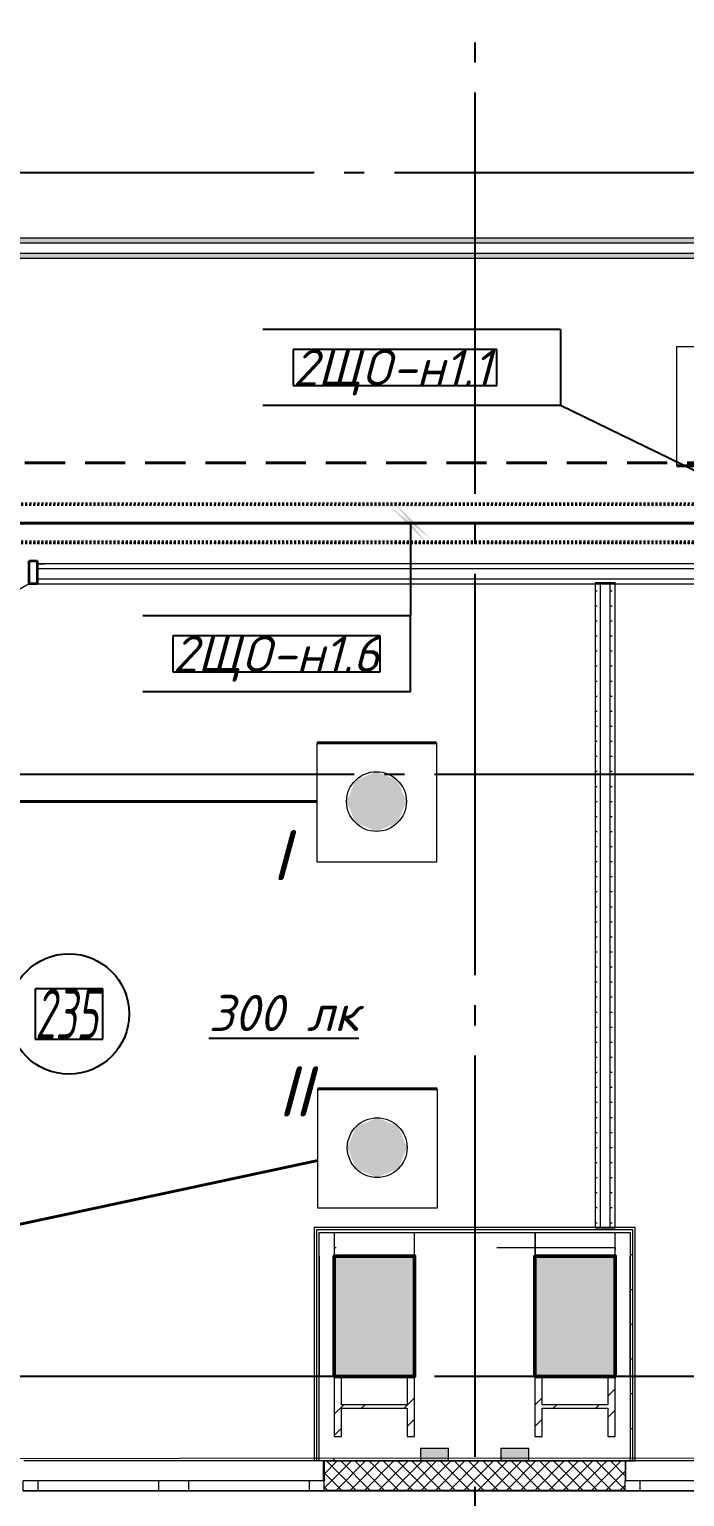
# Model space of a CAD drawing. Header units: millimetres. Extents: x 0 to 1286, y 0 to 420.
# Drawn here: x 196 to 228.6, y 93.6 to 166.7 of the extents above; entities that cross this region are included whole.
import ezdxf

# ---------------------------------------------------------------- set-up
doc = ezdxf.new("R2010")
doc.units = ezdxf.units.MM
for name, pattern in [('JIS_02_2.0', [3, 2, -1]), ('ГОСТ 2.303 5', [24, 20, -1.5, 1, -1.5]), ('СПКБ-0000-000-АР#002$0$Achse', [2300, 0, -800, 1500, 0])]:
    doc.linetypes.add(name, pattern=pattern)
for name, color, linetype in [('Viewport1ForCustomObjects_0', 7, 'Continuous'), ('Viewport2ForCustomObjects_0', 7, 'Continuous'), ('Номер помещения', 7, 'Continuous'), ('СПКБ-0000-000-АР#002$0$Двери ArchiCAD', 7, 'Continuous'), ('СПКБ-0000-000-АР#002$0$Колонны новые', 7, 'Continuous'), ('СПКБ-0000-000-АР#002$0$Колонны существующие', 7, 'Continuous'), ('СПКБ-0000-000-АР#002$0$Окна ArchiCAD', 7, 'Continuous'), ('СПКБ-0000-000-АР#002$0$Перекрытие новые', 7, 'Continuous'), ('СПКБ-0000-000-АР#002$0$Стены', 7, 'Continuous'), ('СПКБ-0000-000-АР#002$0$Фахверк', 7, 'Continuous'), ('Строительные оси', 7, 'Continuous'), ('ЭМ_ЛОТКИ', 3, 'JIS_02_2.0'), ('ЭО_АВАРИЙНОЕ ОСВЕЩЕНИЕ', 7, 'Continuous'), ('ЭО_РАБОЧЕЕ ОСВЕЩЕНИЕ', 7, 'Continuous')]:
    doc.layers.add(name, color=color, linetype=linetype)
for name, color, linetype, lineweight, true_color in [('СПКБ-0000-000-АР#002$0$Двери ArchiCAD_Ном._пера__161', 7, 'Continuous', 13, 0xe11606), ('СПКБ-0000-000-АР#002$0$Двери ArchiCAD_Ном._пера__23', 7, 'Continuous', 35, 0xff6600), ('СПКБ-0000-000-АР#002$0$Двери ArchiCAD_Ном._пера__3', 7, 'Continuous', 18, 0xff6600), ('СПКБ-0000-000-АР#002$0$Колонны новые_Ном._пера__108', 7, 'Continuous', 13, 0xfd8379), ('СПКБ-0000-000-АР#002$0$Колонны существующие_Ном._пера__102', 7, 'Continuous', 13, 0xcccccc), ('СПКБ-0000-000-АР#002$0$Окна ArchiCAD_Ном._пера__68', 7, 'Continuous', 20, 0xfd4435), ('СПКБ-0000-000-АР#002$0$Перекрытие новые_Ном._пера__161', 7, 'Continuous', 13, 0xe11606), ('СПКБ-0000-000-АР#002$0$Стены_Ном._пера__161', 7, 'Continuous', 13, 0xe11606), ('СПКБ-0000-000-АР#002$0$Стены_Ном._пера__68', 7, 'Continuous', 20, 0xfd4435), ('СПКБ-0000-000-АР#002$0$Фахверк_Ном._пера__102', 7, 'Continuous', 13, 0xcccccc)]:
    doc.layers.add(name, color=color, linetype=linetype, lineweight=lineweight, true_color=true_color)
for name, color, linetype, lineweight in [('СПКБ-0000-000-АР#002$0$Колонны новые_Ном._пера__20', 1, 'Continuous', 20), ('СПКБ-0000-000-АР#002$0$Колонны существующие_Ном._пера__141', 7, 'Continuous', 50), ('СПКБ-0000-000-АР#002$0$Окна ArchiCAD_Ном._пера__6', 5, 'Continuous', 9), ('СПКБ-0000-000-АР#002$0$Стены_Ном._пера__1', 7, 'Continuous', 13), ('СПКБ-0000-000-АР#002$0$Стены_Ном._пера__20', 1, 'Continuous', 20), ('СПКБ-0000-000-АР#002$0$Фахверк_Ном._пера__1', 7, 'Continuous', 13)]:
    doc.layers.add(name, color=color, linetype=linetype, lineweight=lineweight)
doc.styles.add('1.8', font='isocpeui.ttf', dxfattribs={"height": 1.8})
doc.styles.add('2.5', font='isocpeui.ttf')
doc.styles.add('CustomTextStyle100', font='isocpeui.ttf', dxfattribs={"height": 1.8})
doc.styles.add('CustomTextStyle117', font='isocpeui.ttf', dxfattribs={"height": 1.8})
doc.styles.add('CustomTextStyle42', font='isocpeui.ttf', dxfattribs={"width": 0.594182, "height": 2.5})
pattern_1 = [(0, (0, 0), (0, 75), [0, -75])]
pattern_2 = [(0, (0, 0), (0, 173.205), [0, -100]), (0, (50, 86.6), (0, 173.205), [0, -100])]
pattern_3 = [(45, (0, 0), (-159.099, 159.099), []), (45, (-53.03, 53.03), (-159.099, 159.099), [])]

# ---------------------------------------------------------------- blocks, each defined once
blk = doc.blocks.new('*U669')
at = {"color": 0, "linetype": 'ByBlock', "lineweight": -2}
for p, q in [((-100, -31), (-100, -21500)), ((-100, -21500), (-100, -31)), ((-90, -21500), (-90, -31)), ((90, -31), (90, -21500)), ((100, -21500), (100, -31)), ((100, -21500), (100, -31))]:
    blk.add_line(p, q, dxfattribs=at)
blk = doc.blocks.new('*E728')
at = {"layer": 'Номер помещения', "color": 7, "linetype": 'Continuous', "true_color": 0xffffff}
for p, q in [((-138.098, -1.824), (-141.473, -1.824)), ((-141.473, -1.824), (-141.473, -4.324)), ((-138.098, -4.324), (-138.098, -1.824)), ((-141.473, -4.324), (-138.098, -4.324)), ((-141.473, -4.324), (-141.473, -4.324))]:
    blk.add_line(p, q, dxfattribs=at)
at = {"layer": 'Номер помещения', "color": 6, "linetype": 'Continuous'}
blk.add_circle((-139.785, -3.074), 3, dxfattribs=at)
at = {"layer": 'Строительные оси', "color": 3, "linetype": 'ГОСТ 2.303 5', "lineweight": 25}
for p, q in [((-119.569, 258.857), (-119.569, -45.143)), ((280.431, 38.857), (-283.569, 38.857)), ((186.431, 8.857), (-283.569, 8.857)), ((186.431, -21.143), (-283.569, -21.143))]:
    blk.add_line(p, q, dxfattribs=at)
at = {"layer": 'ЭО_АВАРИЙНОЕ ОСВЕЩЕНИЕ', "color": 1, "linetype": 'JIS_02_2.0', "lineweight": 40}
blk.add_line((-150.979, 24.391), (-10.844, 24.391), dxfattribs=at)
at = {"layer": 'ЭО_РАБОЧЕЕ ОСВЕЩЕНИЕ', "color": 7, "lineweight": 0}
for p, q in [((-109.502, 30.193), (-103.552, 30.193)), ((-109.502, 24.243), (-109.502, 30.193)), ((-127.419, 4.489), (-127.419, 10.439)), ((-121.469, 10.439), (-121.469, 4.489)), ((-121.469, 4.489), (-127.419, 4.489)), ((-127.385, -12.763), (-127.385, -6.813)), ((-121.435, -6.813), (-121.435, -12.763)), ((-121.435, -12.763), (-127.385, -12.763))]:
    blk.add_line(p, q, dxfattribs=at)
at = {"layer": 'ЭО_РАБОЧЕЕ ОСВЕЩЕНИЕ', "color": 5, "lineweight": 40}
for p, q in [((-103.552, 24.243), (-109.502, 24.243)), ((-106.51, 21.391), (-152.472, 21.391)), ((-127.419, 10.439), (-121.469, 10.439)), ((-143.266, 7.514), (-127.419, 7.514)), ((-127.385, -6.813), (-121.435, -6.813)), ((-142.982, -13.722), (-127.385, -10.374))]:
    blk.add_line(p, q, dxfattribs=at)
at = {"layer": 'ЭО_РАБОЧЕЕ ОСВЕЩЕНИЕ', "color": 7, "lineweight": 0}
for centre in [(-124.462, 7.514), (-124.427, -9.739)]:
    blk.add_circle(centre, 1.488, dxfattribs=at)
at = {"layer": 'ЭО_РАБОЧЕЕ ОСВЕЩЕНИЕ', "color": 5, "lineweight": 0}
for points in [[(-124.462, 9.001), (-125.513, 8.565), (-123.41, 8.565)], [(-125.513, 8.565), (-125.949, 7.514), (-122.974, 7.514)], [(-125.513, 8.565), (-123.41, 8.565), (-122.974, 7.514)], [(-125.949, 7.514), (-125.513, 6.462), (-123.41, 6.462)], [(-125.949, 7.514), (-122.974, 7.514), (-123.41, 6.462)], [(-125.513, 6.462), (-123.41, 6.462), (-124.462, 6.026)], [(-125.479, -8.687), (-125.915, -9.739), (-122.94, -9.739)], [(-124.427, -8.251), (-125.479, -8.687), (-123.375, -8.687)], [(-125.479, -8.687), (-123.375, -8.687), (-122.94, -9.739)], [(-125.915, -9.739), (-125.479, -10.79), (-123.375, -10.79)], [(-125.915, -9.739), (-122.94, -9.739), (-123.375, -10.79)], [(-125.479, -10.79), (-123.375, -10.79), (-124.427, -11.226)]]:
    blk.add_solid(points, dxfattribs=at)
at = {"layer": 'Номер помещения', "linetype": 'Continuous', "style": 'CustomTextStyle42', "width": 0.594182}
blk.add_text('235', height=2.5, dxfattribs=at).set_placement((-141.473, -4.324))
blk = doc.blocks.new('СПКБ-0000-000-АР#002$0$Перекрытие_1', base_point=(-24406.7, -2530.4))
at = {"layer": 'СПКБ-0000-000-АР#002$0$Перекрытие новые_Ном._пера__161', "color": 12, "linetype": 'Continuous', "lineweight": 13, "true_color": 0xe11606, "flags": 128}
blk.add_lwpolyline([(293.1, -2514.3), (-24406.7, -2530.4), (-24406.7, 18886.6), (-23534.6, 18885.7), (-23534.6, 17144.7), (-22883.9, 17144.7), (-21026.9, 17144.7), (-20022.9, 17144.7), (-20022.9, 20246.7), (-17951.9, 20246.7), (-17956.9, 25286.1), (17852.7, 25286.1)], dxfattribs=at)
blk = doc.blocks.new('СПКБ-0000-000-АР#002$0$Однопольная Дверь 19_4')
at = {"layer": 'СПКБ-0000-000-АР#002$0$Двери ArchiCAD_Ном._пера__161', "color": 12, "linetype": 'Continuous', "lineweight": 13, "true_color": 0xe11606}
for p, q in [((-500, 0), (-537, 0)), ((-500, 0), (-500, -25)), ((500, 0), (500, -25)), ((500, 0), (537, 0)), ((-500, -25), (-500, -75)), ((500, -25), (500, -75)), ((-500, -100), (-537, -100)), ((-500, -75), (-500, -100)), ((500, -75), (500, -100)), ((500, -100), (537, -100))]:
    blk.add_line(p, q, dxfattribs=at)
at = {"layer": 'СПКБ-0000-000-АР#002$0$Двери ArchiCAD_Ном._пера__23', "color": 30, "linetype": 'Continuous', "lineweight": 35, "true_color": 0xff6600}
for p, q in [((-460, 0), (-500, 0)), ((-500, 0), (-500, -115)), ((-460, -115), (-460, 0)), ((500, 0), (460, 0)), ((460, 0), (460, -115)), ((500, -115), (500, 0)), ((-500, -115), (-460, -115)), ((460, -115), (500, -115))]:
    blk.add_line(p, q, dxfattribs=at)
at = {"layer": 'СПКБ-0000-000-АР#002$0$Двери ArchiCAD_Ном._пера__3', "color": 30, "linetype": 'Continuous', "lineweight": 18, "true_color": 0xff6600}
blk.add_line((460, 0), (-336.7, 460), dxfattribs=at)
blk.add_arc((460, 0), 920, 150, 180, dxfattribs=at)
blk = doc.blocks.new('СПКБ-0000-000-АР#002$0$Стена_25', base_point=(273.4, 1836.3))
at = {"layer": 'СПКБ-0000-000-АР#002$0$Стены_Ном._пера__161', "linetype": 'Continuous', "lineweight": 13, "true_color": 0xe11606}
h = blk.add_hatch(dxfattribs=at)
h.set_pattern_fill('ГИПС', color=12, style=0, pattern_type=2)
h.set_pattern_definition(pattern_1)
h.paths.add_polyline_path([(-7749.9, 1936.3), (-14137.1, 1936.3), (-14137.1, 1911.3), (-7749.9, 1911.3)])
h = blk.add_hatch(dxfattribs=at)
h.set_pattern_fill('ГИПС', color=12, style=0, pattern_type=2)
h.set_pattern_definition(pattern_1)
h.paths.add_polyline_path([(-14137.1, 1836.3), (-7749.9, 1836.3), (-7749.9, 1861.3), (-14137.1, 1861.3)])
at = {"layer": 'СПКБ-0000-000-АР#002$0$Стены_Ном._пера__161', "color": 12, "linetype": 'Continuous', "lineweight": 13, "true_color": 0xe11606}
for p, q in [((-14137.1, 1936.3), (-14100.1, 1936.3)), ((-14137.1, 1911.3), (-14137.1, 1936.3)), ((-7749.9, 1911.3), (-14137.1, 1911.3)), ((-14137.1, 1861.3), (-14137.1, 1911.3)), ((-14137.1, 1861.3), (-7749.9, 1861.3)), ((-14137.1, 1836.3), (-14137.1, 1861.3)), ((-14137.1, 1836.3), (-14100.1, 1836.3))]:
    blk.add_line(p, q, dxfattribs=at)
at = {"layer": 'СПКБ-0000-000-АР#002$0$Стены_Ном._пера__161', "color": 12, "linetype": 'Continuous', "lineweight": 13, "true_color": 0xe11606, "flags": 128}
for points in [[(-7749.9, 1936.3), (-14137.1, 1936.3)], [(-14137.1, 1836.3), (-7749.9, 1836.3)]]:
    blk.add_lwpolyline(points, dxfattribs=at)
at = {"layer": 'СПКБ-0000-000-АР#002$0$Двери ArchiCAD', "color": 21, "linetype": 'Continuous', "lineweight": 18, "true_color": 0xff9955, "xscale": -1, "zscale": 1000, "rotation": 180}
blk.add_blockref('СПКБ-0000-000-АР#002$0$Однопольная Дверь 19_4', (-14637.1, 1836.3), dxfattribs=at)
blk = doc.blocks.new('СПКБ-0000-000-АР#002$0$Стена_71', base_point=(-11357.3, -1373))
at = {"layer": 'СПКБ-0000-000-АР#002$0$Стены_Ном._пера__161', "linetype": 'Continuous', "lineweight": 13, "true_color": 0xe11606}
h = blk.add_hatch(dxfattribs=at)
h.set_pattern_fill('ГИПС', color=12, style=0, pattern_type=2)
h.set_pattern_definition(pattern_1)
h.paths.add_polyline_path([(-11357.3, 1842.3), (-11357.3, -1373), (-11332.3, -1373), (-11332.3, 1842.3)])
h = blk.add_hatch(dxfattribs=at)
h.set_pattern_fill('ГИПС', color=12, style=0, pattern_type=2)
h.set_pattern_definition(pattern_1)
h.paths.add_polyline_path([(-11257.3, -1373), (-11257.3, 1842.3), (-11282.3, 1842.3), (-11282.3, -1373)])
at = {"layer": 'СПКБ-0000-000-АР#002$0$Стены_Ном._пера__161', "color": 12, "linetype": 'Continuous', "lineweight": 13, "true_color": 0xe11606}
for p, q in [((-11332.3, 1842.3), (-11332.3, -1373)), ((-11282.3, -1373), (-11282.3, 1842.3))]:
    blk.add_line(p, q, dxfattribs=at)
at = {"layer": 'СПКБ-0000-000-АР#002$0$Стены_Ном._пера__161', "color": 12, "linetype": 'Continuous', "lineweight": 13, "true_color": 0xe11606, "flags": 128}
for points in [[(-11257.3, 1842.3), (-11357.3, 1842.3)], [(-11357.3, 1842.3), (-11357.3, -1373)], [(-11257.3, -1373), (-11257.3, 1842.3)], [(-11357.3, -1373), (-11257.3, -1373)]]:
    blk.add_lwpolyline(points, dxfattribs=at)
blk = doc.blocks.new('СПКБ-0000-000-АР#002$0$Стена_74', base_point=(-2473.6, 3459.3))
at = {"layer": 'СПКБ-0000-000-АР#002$0$Стены_Ном._пера__161', "linetype": 'Continuous', "lineweight": 13, "true_color": 0xe11606}
h = blk.add_hatch(dxfattribs=at)
h.set_pattern_fill('ГИПС', color=12, style=0, pattern_type=2)
h.set_pattern_definition(pattern_1)
h.paths.add_polyline_path([(-8220.2, 3559.3), (-24392.9, 3559.3), (-24392.9, 3534.3), (-8220.2, 3534.3)])
h = blk.add_hatch(dxfattribs=at)
h.set_pattern_fill('ГИПС', color=12, style=0, pattern_type=2)
h.set_pattern_definition(pattern_1)
h.paths.add_polyline_path([(-24392.9, 3459.3), (-8220.2, 3459.3), (-8220.2, 3484.3), (-24392.9, 3484.3)])
at = {"layer": 'СПКБ-0000-000-АР#002$0$Стены_Ном._пера__161', "color": 12, "linetype": 'Continuous', "lineweight": 13, "true_color": 0xe11606}
for p, q in [((-8220.2, 3534.3), (-24392.9, 3534.3)), ((-24392.9, 3484.3), (-8220.2, 3484.3))]:
    blk.add_line(p, q, dxfattribs=at)
at = {"layer": 'СПКБ-0000-000-АР#002$0$Стены_Ном._пера__161', "color": 12, "linetype": 'Continuous', "lineweight": 13, "true_color": 0xe11606, "flags": 128}
for points in [[(-8220.2, 3559.3), (-24392.9, 3559.3)], [(-17906.9, 3459.3), (-8220.2, 3459.3)]]:
    blk.add_lwpolyline(points, dxfattribs=at)
blk = doc.blocks.new('СПКБ-0000-000-АР#002$0$Стена_125', base_point=(-11256.9, -1472))
at = {"layer": 'СПКБ-0000-000-АР#002$0$Стены_Ном._пера__20', "linetype": 'Continuous', "lineweight": 20}
h = blk.add_hatch(dxfattribs=at)
h.set_pattern_fill('ШТУКАТУРКА', color=1, style=0, pattern_type=2)
h.set_pattern_definition(pattern_2)
h.paths.add_polyline_path([(-11181.9, -1397), (-11181.9, -1514.3), (-11168.9, -1514.3), (-11168.9, -1384)])
h = blk.add_hatch(dxfattribs=at)
h.set_pattern_fill('ШТУКАТУРКА', color=1, style=0, pattern_type=2)
h.set_pattern_definition(pattern_2)
h.paths.add_polyline_path([(-11156.9, -1514.3), (-11156.9, -1372), (-11168.9, -1384), (-11168.9, -1514.3)])
h = blk.add_hatch(dxfattribs=at)
h.set_pattern_fill('ШТУКАТУРКА', color=1, style=0, pattern_type=2)
h.set_pattern_definition(pattern_2)
h.paths.add_polyline_path([(-11168.9, -2114.3), (-11168.9, -1514.3), (-11181.9, -1514.3), (-11181.9, -2114.3)])
h = blk.add_hatch(dxfattribs=at)
h.set_pattern_fill('ШТУКАТУРКА', color=1, style=0, pattern_type=2)
h.set_pattern_definition(pattern_2)
h.paths.add_polyline_path([(-11156.9, -2114.3), (-11156.9, -1514.3), (-11168.9, -1514.3), (-11168.9, -2114.3)])
h = blk.add_hatch(dxfattribs=at)
h.set_pattern_fill('ШТУКАТУРКА', color=1, style=0, pattern_type=2)
h.set_pattern_definition(pattern_2)
h.paths.add_polyline_path([(-11181.9, -2114.3), (-11181.9, -2534.7), (-11168.9, -2534.7), (-11168.9, -2114.3)])
h = blk.add_hatch(dxfattribs=at)
h.set_pattern_fill('ШТУКАТУРКА', color=1, style=0, pattern_type=2)
h.set_pattern_definition(pattern_2)
h.paths.add_polyline_path([(-11156.9, -2534.7), (-11156.9, -2114.3), (-11168.9, -2114.3), (-11168.9, -2534.7)])
at = {"layer": 'СПКБ-0000-000-АР#002$0$Стены_Ном._пера__1', "color": 7, "linetype": 'СПКБ-0000-000-АР#002$0$Achse', "lineweight": 13, "flags": 128}
for points in [[(-11256.9, -1472), (-11256.9, -1514.3)], [(-11256.9, -2114.3), (-11256.9, -2534.7)]]:
    blk.add_lwpolyline(points, dxfattribs=at)
at = {"layer": 'СПКБ-0000-000-АР#002$0$Стены_Ном._пера__1', "color": 7, "linetype": 'Continuous', "lineweight": 13, "flags": 128}
blk.add_lwpolyline([(-11256.9, -2534.7), (-11181.9, -2534.7)], dxfattribs=at)
at = {"layer": 'СПКБ-0000-000-АР#002$0$Стены_Ном._пера__20', "color": 1, "linetype": 'Continuous', "lineweight": 20, "flags": 128}
for points in [[(-11156.9, -2534.7), (-11156.9, -1372)], [(-11181.9, -2534.7), (-11168.9, -2534.7)], [(-11168.9, -2534.7), (-11156.9, -2534.7)]]:
    blk.add_lwpolyline(points, dxfattribs=at)
at = {"layer": 'СПКБ-0000-000-АР#002$0$Стены_Ном._пера__68', "color": 20, "linetype": 'Continuous', "lineweight": 20, "true_color": 0xfd4435}
for p, q in [((-11168.9, -1514.3), (-11168.9, -1384)), ((-11181.9, -1397), (-11181.9, -1514.3)), ((-11181.9, -2114.3), (-11181.9, -1514.3)), ((-11181.9, -1514.3), (-11181.9, -2114.3)), ((-11168.9, -2114.3), (-11168.9, -1514.3)), ((-11181.9, -2114.3), (-11181.9, -2534.7)), ((-11168.9, -2534.7), (-11168.9, -2114.3))]:
    blk.add_line(p, q, dxfattribs=at)
blk = doc.blocks.new('СПКБ-0000-000-АР#002$0$Стена_126', base_point=(-12656.9, -1472))
at = {"layer": 'СПКБ-0000-000-АР#002$0$Стены_Ном._пера__20', "linetype": 'Continuous', "lineweight": 20}
h = blk.add_hatch(dxfattribs=at)
h.set_pattern_fill('ШТУКАТУРКА', color=1, style=0, pattern_type=2)
h.set_pattern_definition(pattern_2)
h.paths.add_polyline_path([(-11156.9, -1372), (-12756.9, -1372), (-12744.9, -1384), (-11168.9, -1384)])
h = blk.add_hatch(dxfattribs=at)
h.set_pattern_fill('ШТУКАТУРКА', color=1, style=0, pattern_type=2)
h.set_pattern_definition(pattern_2)
h.paths.add_polyline_path([(-12731.9, -1397), (-11181.9, -1397), (-11168.9, -1384), (-12744.9, -1384)])
at = {"layer": 'СПКБ-0000-000-АР#002$0$Стены_Ном._пера__1', "color": 7, "linetype": 'СПКБ-0000-000-АР#002$0$Achse', "lineweight": 13, "flags": 128}
blk.add_lwpolyline([(-12656.9, -1472), (-11256.9, -1472)], dxfattribs=at)
at = {"layer": 'СПКБ-0000-000-АР#002$0$Стены_Ном._пера__20', "color": 1, "linetype": 'Continuous', "lineweight": 20, "flags": 128}
blk.add_lwpolyline([(-11156.9, -1372), (-12756.9, -1372)], dxfattribs=at)
at = {"layer": 'СПКБ-0000-000-АР#002$0$Стены_Ном._пера__68', "color": 20, "linetype": 'Continuous', "lineweight": 20, "true_color": 0xfd4435}
for p, q in [((-11168.9, -1384), (-12744.9, -1384)), ((-12731.9, -1397), (-11181.9, -1397))]:
    blk.add_line(p, q, dxfattribs=at)
blk = doc.blocks.new('СПКБ-0000-000-АР#002$0$Стена_127', base_point=(-12656.9, -1472))
at = {"layer": 'СПКБ-0000-000-АР#002$0$Стены_Ном._пера__20', "linetype": 'Continuous', "lineweight": 20}
h = blk.add_hatch(dxfattribs=at)
h.set_pattern_fill('ШТУКАТУРКА', color=1, style=0, pattern_type=2)
h.set_pattern_definition(pattern_2)
h.paths.add_polyline_path([(-12756.9, -1372), (-12756.9, -1514.3), (-12744.9, -1514.3), (-12744.9, -1384)])
h = blk.add_hatch(dxfattribs=at)
h.set_pattern_fill('ШТУКАТУРКА', color=1, style=0, pattern_type=2)
h.set_pattern_definition(pattern_2)
h.paths.add_polyline_path([(-12731.9, -1514.3), (-12731.9, -1397), (-12744.9, -1384), (-12744.9, -1514.3)])
h = blk.add_hatch(dxfattribs=at)
h.set_pattern_fill('ШТУКАТУРКА', color=1, style=0, pattern_type=2)
h.set_pattern_definition(pattern_2)
h.paths.add_polyline_path([(-12756.9, -1514.3), (-12756.9, -2114.3), (-12744.9, -2114.3), (-12744.9, -1514.3)])
h = blk.add_hatch(dxfattribs=at)
h.set_pattern_fill('ШТУКАТУРКА', color=1, style=0, pattern_type=2)
h.set_pattern_definition(pattern_2)
h.paths.add_polyline_path([(-12744.9, -1514.3), (-12744.9, -2114.3), (-12731.9, -2114.3), (-12731.9, -1514.3)])
h = blk.add_hatch(dxfattribs=at)
h.set_pattern_fill('ШТУКАТУРКА', color=1, style=0, pattern_type=2)
h.set_pattern_definition(pattern_2)
h.paths.add_polyline_path([(-12756.9, -2114.3), (-12756.9, -2534.7), (-12744.9, -2534.7), (-12744.9, -2114.3)])
h = blk.add_hatch(dxfattribs=at)
h.set_pattern_fill('ШТУКАТУРКА', color=1, style=0, pattern_type=2)
h.set_pattern_definition(pattern_2)
h.paths.add_polyline_path([(-12731.9, -2534.7), (-12731.9, -2114.3), (-12744.9, -2114.3), (-12744.9, -2534.7)])
at = {"layer": 'СПКБ-0000-000-АР#002$0$Стены_Ном._пера__1', "color": 7, "linetype": 'СПКБ-0000-000-АР#002$0$Achse', "lineweight": 13, "flags": 128}
for points in [[(-12656.9, -1514.3), (-12656.9, -1472)], [(-12656.9, -2534.7), (-12656.9, -2114.3)]]:
    blk.add_lwpolyline(points, dxfattribs=at)
at = {"layer": 'СПКБ-0000-000-АР#002$0$Стены_Ном._пера__1', "color": 7, "linetype": 'Continuous', "lineweight": 13, "flags": 128}
blk.add_lwpolyline([(-12656.9, -2534.7), (-12731.9, -2534.7)], dxfattribs=at)
at = {"layer": 'СПКБ-0000-000-АР#002$0$Стены_Ном._пера__20', "color": 1, "linetype": 'Continuous', "lineweight": 20, "flags": 128}
for points in [[(-12756.9, -1372), (-12756.9, -2534.7)], [(-12744.9, -2534.7), (-12756.9, -2534.7)], [(-12731.9, -2534.7), (-12744.9, -2534.7)]]:
    blk.add_lwpolyline(points, dxfattribs=at)
at = {"layer": 'СПКБ-0000-000-АР#002$0$Стены_Ном._пера__68', "color": 20, "linetype": 'Continuous', "lineweight": 20, "true_color": 0xfd4435}
for p, q in [((-12744.9, -1384), (-12744.9, -1514.3)), ((-12731.9, -1514.3), (-12731.9, -1397)), ((-12744.9, -1514.3), (-12744.9, -2114.3)), ((-12731.9, -1514.3), (-12731.9, -2114.3)), ((-12731.9, -2114.3), (-12731.9, -1514.3)), ((-12744.9, -2114.3), (-12744.9, -2534.7)), ((-12731.9, -2534.7), (-12731.9, -2114.3))]:
    blk.add_line(p, q, dxfattribs=at)
blk = doc.blocks.new('СПКБ-0000-000-АР#002$0$Колонна_3', base_point=(-12456.9, -1814.3))
at = {"layer": 'СПКБ-0000-000-АР#002$0$Колонны существующие_Ном._пера__102', "linetype": 'Continuous', "lineweight": 13, "true_color": 0xcccccc}
blk.add_hatch(color=254, dxfattribs=at).paths.add_polyline_path([(-12656.9, -2114.3), (-12256.9, -2114.3), (-12256.9, -1514.3), (-12656.9, -1514.3)])
at = {"layer": 'СПКБ-0000-000-АР#002$0$Колонны существующие_Ном._пера__141', "color": 7, "linetype": 'Continuous', "lineweight": 50, "flags": 128}
blk.add_lwpolyline([(-12656.9, -2114.3), (-12256.9, -2114.3), (-12256.9, -1514.3), (-12656.9, -1514.3)], close=True, dxfattribs=at)
blk = doc.blocks.new('СПКБ-0000-000-АР#002$0$Колонна_4', base_point=(-11456.9, -1814.3))
at = {"layer": 'СПКБ-0000-000-АР#002$0$Колонны существующие_Ном._пера__102', "linetype": 'Continuous', "lineweight": 13, "true_color": 0xcccccc}
blk.add_hatch(color=254, dxfattribs=at).paths.add_polyline_path([(-11656.9, -2114.3), (-11256.9, -2114.3), (-11256.9, -1514.3), (-11656.9, -1514.3)])
at = {"layer": 'СПКБ-0000-000-АР#002$0$Колонны существующие_Ном._пера__141', "color": 7, "linetype": 'Continuous', "lineweight": 50, "flags": 128}
blk.add_lwpolyline([(-11656.9, -2114.3), (-11256.9, -2114.3), (-11256.9, -1514.3), (-11656.9, -1514.3)], close=True, dxfattribs=at)
blk = doc.blocks.new('СПКБ-0000-000-АР#002$0$Колонна_27', base_point=(-12456.9, -2264.3))
at = {"layer": 'СПКБ-0000-000-АР#002$0$Колонны новые_Ном._пера__108', "linetype": 'Continuous', "lineweight": 13, "true_color": 0xfd8379}
h = blk.add_hatch(dxfattribs=at)
h.set_pattern_fill('СТАЛЬ', color=11, style=0, pattern_type=2)
h.set_pattern_definition(pattern_3)
h.paths.add_polyline_path([(-12256.9, -2414.3), (-12256.9, -2114.3), (-12293.5, -2114.3), (-12293.5, -2255.5), (-12620.2, -2255.5), (-12620.2, -2114.3), (-12656.9, -2114.3), (-12656.9, -2414.3), (-12620.2, -2414.3), (-12620.2, -2273), (-12293.5, -2273), (-12293.5, -2414.3)])
at = {"layer": 'СПКБ-0000-000-АР#002$0$Колонны новые_Ном._пера__20', "color": 1, "linetype": 'Continuous', "lineweight": 20}
for p, q in [((-12620.2, -2114.3), (-12656.9, -2114.3)), ((-12656.9, -2114.3), (-12656.9, -2414.3)), ((-12620.2, -2255.5), (-12620.2, -2114.3)), ((-12256.9, -2114.3), (-12293.5, -2114.3)), ((-12293.5, -2114.3), (-12293.5, -2255.5)), ((-12256.9, -2414.3), (-12256.9, -2114.3)), ((-12293.5, -2255.5), (-12620.2, -2255.5)), ((-12620.2, -2414.3), (-12620.2, -2273)), ((-12620.2, -2273), (-12293.5, -2273)), ((-12293.5, -2273), (-12293.5, -2414.3)), ((-12656.9, -2414.3), (-12620.2, -2414.3)), ((-12293.5, -2414.3), (-12256.9, -2414.3))]:
    blk.add_line(p, q, dxfattribs=at)
blk = doc.blocks.new('СПКБ-0000-000-АР#002$0$Колонна_28', base_point=(-12656.9, -1456.8))
at = {"layer": 'СПКБ-0000-000-АР#002$0$Колонны новые_Ном._пера__108', "linetype": 'Continuous', "lineweight": 13, "true_color": 0xfd8379}
h = blk.add_hatch(dxfattribs=at)
h.set_pattern_fill('СТАЛЬ', color=11, style=0, pattern_type=2)
h.set_pattern_definition(pattern_3)
h.paths.add_polyline_path([(-12256.9, -1397.9), (-12258.9, -1397.9), (-12258.9, -1510.9), (-12654.9, -1510.9), (-12654.9, -1397.9), (-12656.9, -1397.9), (-12656.9, -1510.9), (-12656.9, -1512.9), (-12654.9, -1512.9), (-12258.9, -1512.9), (-12256.9, -1512.9), (-12256.9, -1510.9)])
at = {"layer": 'СПКБ-0000-000-АР#002$0$Колонны новые_Ном._пера__20', "color": 1, "linetype": 'Continuous', "lineweight": 20}
for p, q in [((-12654.9, -1397.9), (-12656.9, -1397.9)), ((-12656.9, -1397.9), (-12656.9, -1510.9)), ((-12654.9, -1510.9), (-12654.9, -1397.9)), ((-12256.9, -1397.9), (-12258.9, -1397.9)), ((-12258.9, -1397.9), (-12258.9, -1510.9)), ((-12256.9, -1510.9), (-12256.9, -1397.9)), ((-12656.9, -1510.9), (-12656.9, -1512.9)), ((-12656.9, -1512.9), (-12654.9, -1512.9)), ((-12258.9, -1510.9), (-12654.9, -1510.9)), ((-12654.9, -1512.9), (-12258.9, -1512.9)), ((-12258.9, -1512.9), (-12256.9, -1512.9)), ((-12256.9, -1512.9), (-12256.9, -1510.9))]:
    blk.add_line(p, q, dxfattribs=at)
blk = doc.blocks.new('СПКБ-0000-000-АР#002$0$Колонна_29', base_point=(-11456.9, -2264.3))
at = {"layer": 'СПКБ-0000-000-АР#002$0$Колонны новые_Ном._пера__108', "linetype": 'Continuous', "lineweight": 13, "true_color": 0xfd8379}
h = blk.add_hatch(dxfattribs=at)
h.set_pattern_fill('СТАЛЬ', color=11, style=0, pattern_type=2)
h.set_pattern_definition(pattern_3)
h.paths.add_polyline_path([(-11256.9, -2414.3), (-11256.9, -2114.3), (-11293.5, -2114.3), (-11293.5, -2255.5), (-11620.2, -2255.5), (-11620.2, -2114.3), (-11656.9, -2114.3), (-11656.9, -2414.3), (-11620.2, -2414.3), (-11620.2, -2273), (-11293.5, -2273), (-11293.5, -2414.3)])
at = {"layer": 'СПКБ-0000-000-АР#002$0$Колонны новые_Ном._пера__20', "color": 1, "linetype": 'Continuous', "lineweight": 20}
for p, q in [((-11620.2, -2114.3), (-11656.9, -2114.3)), ((-11656.9, -2114.3), (-11656.9, -2414.3)), ((-11620.2, -2255.5), (-11620.2, -2114.3)), ((-11256.9, -2114.3), (-11293.5, -2114.3)), ((-11293.5, -2114.3), (-11293.5, -2255.5)), ((-11256.9, -2414.3), (-11256.9, -2114.3)), ((-11293.5, -2255.5), (-11620.2, -2255.5)), ((-11620.2, -2414.3), (-11620.2, -2273)), ((-11620.2, -2273), (-11293.5, -2273)), ((-11293.5, -2273), (-11293.5, -2414.3)), ((-11656.9, -2414.3), (-11620.2, -2414.3)), ((-11293.5, -2414.3), (-11256.9, -2414.3))]:
    blk.add_line(p, q, dxfattribs=at)
blk = doc.blocks.new('СПКБ-0000-000-АР#002$0$Колонна_30', base_point=(-11656.9, -1456.8))
at = {"layer": 'СПКБ-0000-000-АР#002$0$Колонны новые_Ном._пера__108', "linetype": 'Continuous', "lineweight": 13, "true_color": 0xfd8379}
h = blk.add_hatch(dxfattribs=at)
h.set_pattern_fill('СТАЛЬ', color=11, style=0, pattern_type=2)
h.set_pattern_definition(pattern_3)
h.paths.add_polyline_path([(-11256.9, -1397.9), (-11258.9, -1397.9), (-11258.9, -1510.9), (-11654.9, -1510.9), (-11654.9, -1397.9), (-11656.9, -1397.9), (-11656.9, -1510.9), (-11656.9, -1512.9), (-11654.9, -1512.9), (-11258.9, -1512.9), (-11256.9, -1512.9), (-11256.9, -1510.9)])
at = {"layer": 'СПКБ-0000-000-АР#002$0$Колонны новые_Ном._пера__20', "color": 1, "linetype": 'Continuous', "lineweight": 20}
for p, q in [((-11654.9, -1397.9), (-11656.9, -1397.9)), ((-11656.9, -1397.9), (-11656.9, -1510.9)), ((-11654.9, -1510.9), (-11654.9, -1397.9)), ((-11256.9, -1397.9), (-11258.9, -1397.9)), ((-11258.9, -1397.9), (-11258.9, -1510.9)), ((-11256.9, -1510.9), (-11256.9, -1397.9)), ((-11656.9, -1510.9), (-11656.9, -1512.9)), ((-11656.9, -1512.9), (-11654.9, -1512.9)), ((-11258.9, -1510.9), (-11654.9, -1510.9)), ((-11654.9, -1512.9), (-11258.9, -1512.9)), ((-11258.9, -1512.9), (-11256.9, -1512.9)), ((-11256.9, -1512.9), (-11256.9, -1510.9))]:
    blk.add_line(p, q, dxfattribs=at)
blk = doc.blocks.new('СПКБ-0000-000-АР#002$0$Двустворчатое Окно 19')
at = {"layer": 'СПКБ-0000-000-АР#002$0$Окна ArchiCAD_Ном._пера__6', "color": 5, "linetype": 'Continuous', "lineweight": 9}
for p, q in [((-747, 100), (747, 100)), ((-750, 0), (-675, 0)), ((-675, 0), (-675, -50)), ((-675, 0), (-75, 0)), ((-75, -50), (-75, 0)), ((-75, 0), (0, 0)), ((0, 0), (75, 0)), ((75, 0), (75, -50)), ((75, 0), (675, 0)), ((675, -50), (675, 0)), ((675, 0), (750, 0)), ((-750, -50), (750, -50)), ((-675, -50), (-750, -50)), ((-75, -50), (-675, -50)), ((0, -50), (-75, -50)), ((75, -50), (0, -50)), ((675, -50), (75, -50)), ((750, -50), (675, -50))]:
    blk.add_line(p, q, dxfattribs=at)
at = {"layer": 'СПКБ-0000-000-АР#002$0$Окна ArchiCAD_Ном._пера__68', "color": 20, "linetype": 'Continuous', "lineweight": 20, "true_color": 0xfd4435}
for p, q in [((-750, -47), (-750, 0)), ((750, -47), (750, 0)), ((-750, -50), (-750, -47)), ((750, -50), (750, -47))]:
    blk.add_line(p, q, dxfattribs=at)
blk = doc.blocks.new('СПКБ-0000-000-АР#002$0$Стена_265', base_point=(-24406.7, -2534.3))
at = {"layer": 'СПКБ-0000-000-АР#002$0$Стены_Ном._пера__68', "linetype": 'Continuous', "lineweight": 20, "true_color": 0xfd4435}
for points in [[(-12706.9, -2534.3), (-12709.9, -2534.3), (-12709.9, -2634.3), (-12706.9, -2634.3), (-12706.9, -2537.3)], [(-11206.9, -2534.3), (-12706.9, -2534.3), (-12706.9, -2537.3), (-11206.9, -2537.3)], [(-11203.9, -2534.3), (-11206.9, -2534.3), (-11206.9, -2537.3), (-11206.9, -2634.3), (-11203.9, -2634.3)], [(-12706.9, -2681.3), (-12706.9, -2684.3), (-11206.9, -2684.3), (-11206.9, -2681.3)]]:
    blk.add_hatch(color=20, dxfattribs=at).paths.add_polyline_path(points)
h = blk.add_hatch(dxfattribs=at)
h.set_pattern_fill('СЕТКА_5X5_ДИАГОНАЛЬНАЯ', color=20, style=0, pattern_type=2)
h.set_pattern_definition([(45, (0, 0), (-35.35534, 35.35534), []), (135, (0, 0), (35.35534, 35.35534), [])])
h.paths.add_polyline_path([(-12706.9, -2681.3), (-11206.9, -2681.3), (-11206.9, -2634.3), (-11206.9, -2537.3), (-12706.9, -2537.3), (-12706.9, -2634.3)])
at = {"layer": 'СПКБ-0000-000-АР#002$0$Стены_Ном._пера__68', "color": 20, "linetype": 'Continuous', "lineweight": 20, "true_color": 0xfd4435}
for p, q in [((-12709.9, -2634.3), (-12709.9, -2534.3)), ((-12706.9, -2534.3), (-12709.9, -2534.3)), ((-11206.9, -2537.3), (-12706.9, -2537.3)), ((-12706.9, -2537.3), (-12706.9, -2634.3)), ((-11206.9, -2534.3), (-11203.9, -2534.3)), ((-11206.9, -2537.3), (-11206.9, -2634.3)), ((-11203.9, -2634.3), (-11203.9, -2534.3)), ((-12706.9, -2634.3), (-12709.9, -2634.3)), ((-12706.9, -2681.3), (-12706.9, -2634.3)), ((-12706.9, -2681.3), (-11206.9, -2681.3)), ((-12706.9, -2684.3), (-12706.9, -2681.3)), ((-11206.9, -2634.3), (-11203.9, -2634.3)), ((-11206.9, -2681.3), (-11206.9, -2634.3)), ((-11206.9, -2684.3), (-11206.9, -2681.3))]:
    blk.add_line(p, q, dxfattribs=at)
at = {"layer": 'СПКБ-0000-000-АР#002$0$Стены_Ном._пера__68', "color": 20, "linetype": 'Continuous', "lineweight": 20, "true_color": 0xfd4435, "flags": 128}
for points in [[(-11206.9, -2534.3), (-12706.9, -2534.3)], [(-12706.9, -2684.3), (-11206.9, -2684.3)]]:
    blk.add_lwpolyline(points, dxfattribs=at)
at = {"layer": 'СПКБ-0000-000-АР#002$0$Окна ArchiCAD', "color": 5, "linetype": 'Continuous', "lineweight": 9, "xscale": -1, "zscale": 1000}
for p in [(-13456.9, -2634.3), (-10456.9, -2634.3)]:
    blk.add_blockref('СПКБ-0000-000-АР#002$0$Двустворчатое Окно 19', p, dxfattribs=at)
blk = doc.blocks.new('СПКБ-0000-000-АР#002$0$Колонна_123', base_point=(-11756.9, -2504.3))
at = {"layer": 'СПКБ-0000-000-АР#002$0$Фахверк_Ном._пера__102', "linetype": 'Continuous', "lineweight": 13, "true_color": 0xcccccc}
blk.add_hatch(color=254, dxfattribs=at).paths.add_polyline_path([(-11826.9, -2534.3), (-11686.9, -2534.3), (-11686.9, -2474.3), (-11826.9, -2474.3)])
at = {"layer": 'СПКБ-0000-000-АР#002$0$Фахверк_Ном._пера__1', "color": 7, "linetype": 'Continuous', "lineweight": 13, "flags": 128}
blk.add_lwpolyline([(-11826.9, -2534.3), (-11686.9, -2534.3), (-11686.9, -2474.3), (-11826.9, -2474.3)], close=True, dxfattribs=at)
blk = doc.blocks.new('СПКБ-0000-000-АР#002$0$Колонна_155', base_point=(-12156.9, -2504.3))
at = {"layer": 'СПКБ-0000-000-АР#002$0$Фахверк_Ном._пера__102', "linetype": 'Continuous', "lineweight": 13, "true_color": 0xcccccc}
blk.add_hatch(color=254, dxfattribs=at).paths.add_polyline_path([(-12226.9, -2534.3), (-12086.9, -2534.3), (-12086.9, -2474.3), (-12226.9, -2474.3)])
at = {"layer": 'СПКБ-0000-000-АР#002$0$Фахверк_Ном._пера__1', "color": 7, "linetype": 'Continuous', "lineweight": 13, "flags": 128}
blk.add_lwpolyline([(-12226.9, -2534.3), (-12086.9, -2534.3), (-12086.9, -2474.3), (-12226.9, -2474.3)], close=True, dxfattribs=at)
blk = doc.blocks.new('*E727')
at = {"layer": 'СПКБ-0000-000-АР#002$0$Колонны новые', "color": 1, "lineweight": 20, "xscale": 0.01, "yscale": 0.01, "zscale": 0.01}
for name, p in [('СПКБ-0000-000-АР#002$0$Колонна_28', (149.75, 34.09)), ('СПКБ-0000-000-АР#002$0$Колонна_30', (159.75, 34.09)), ('СПКБ-0000-000-АР#002$0$Колонна_27', (151.75, 26.015)), ('СПКБ-0000-000-АР#002$0$Колонна_29', (161.75, 26.015))]:
    blk.add_blockref(name, p, dxfattribs=at)
at = {"layer": 'СПКБ-0000-000-АР#002$0$Колонны существующие', "color": 7, "lineweight": 50, "xscale": 0.01, "yscale": 0.01, "zscale": 0.01}
for name, p in [('СПКБ-0000-000-АР#002$0$Колонна_3', (151.75, 30.515)), ('СПКБ-0000-000-АР#002$0$Колонна_4', (161.75, 30.515))]:
    blk.add_blockref(name, p, dxfattribs=at)
at = {"layer": 'СПКБ-0000-000-АР#002$0$Перекрытие новые', "color": 12, "linetype": 'Continuous', "lineweight": 13, "true_color": 0xe11606, "xscale": 0.01, "yscale": 0.01, "zscale": 0.01}
blk.add_blockref('СПКБ-0000-000-АР#002$0$Перекрытие_1', (32.251, 23.353), dxfattribs=at)
at = {"layer": 'СПКБ-0000-000-АР#002$0$Стены', "color": 12, "lineweight": 13, "true_color": 0xe11606, "xscale": 0.01, "yscale": 0.01, "zscale": 0.01}
for name, p in [('СПКБ-0000-000-АР#002$0$Стена_74', (251.582, 83.25)), ('СПКБ-0000-000-АР#002$0$Стена_25', (279.052, 67.02)), ('СПКБ-0000-000-АР#002$0$Стена_71', (162.745, 34.927))]:
    blk.add_blockref(name, p, dxfattribs=at)
at = {"layer": 'СПКБ-0000-000-АР#002$0$Стены', "color": 12, "lineweight": 50, "true_color": 0xdf0000, "xscale": 0.01, "yscale": 0.01, "zscale": 0.01}
for name, p in [('СПКБ-0000-000-АР#002$0$Стена_126', (149.75, 33.937)), ('СПКБ-0000-000-АР#002$0$Стена_127', (149.75, 33.937)), ('СПКБ-0000-000-АР#002$0$Стена_125', (163.75, 33.937))]:
    blk.add_blockref(name, p, dxfattribs=at)
at = {"layer": 'СПКБ-0000-000-АР#002$0$Стены', "color": 20, "lineweight": 20, "true_color": 0xfd4435, "xscale": 0.01, "yscale": 0.01, "zscale": 0.01}
blk.add_blockref('СПКБ-0000-000-АР#002$0$Стена_265', (32.251, 23.314), dxfattribs=at)
at = {"layer": 'СПКБ-0000-000-АР#002$0$Фахверк', "color": 7, "lineweight": 13, "xscale": 0.01, "yscale": 0.01, "zscale": 0.01}
for name, p in [('СПКБ-0000-000-АР#002$0$Колонна_155', (154.75, 23.615)), ('СПКБ-0000-000-АР#002$0$Колонна_123', (158.75, 23.615))]:
    blk.add_blockref(name, p, dxfattribs=at)
blk = doc.blocks.new('CustomObjectsInViewport1_0')
at = {"layer": 'ЭО_РАБОЧЕЕ ОСВЕЩЕНИЕ'}
for p, q in [((222.46, 151.78), (207.638, 151.78)), ((222.46, 151.78), (222.46, 147.98)), ((222.46, 147.98), (207.638, 147.98)), ((231.419, 143.619), (222.46, 147.98)), ((214.98, 142.143), (214.98, 137.507)), ((214.98, 137.507), (201.649, 137.507)), ((214.98, 133.707), (214.98, 137.507)), ((214.98, 133.707), (201.649, 133.707))]:
    blk.add_line(p, q, dxfattribs=at)
at = {"layer": 'ЭО_РАБОЧЕЕ ОСВЕЩЕНИЕ', "color": 7, "true_color": 0xffffff}
for p, q in [((219.283, 150.78), (209.138, 150.78)), ((209.138, 150.78), (209.138, 148.98)), ((219.283, 148.98), (219.283, 150.78)), ((209.138, 148.98), (219.283, 148.98)), ((209.138, 148.98), (209.138, 148.98)), ((213.48, 136.507), (203.149, 136.507)), ((203.149, 136.507), (203.149, 134.707)), ((213.48, 134.707), (213.48, 136.507)), ((203.149, 134.707), (213.48, 134.707)), ((203.149, 134.707), (203.149, 134.707))]:
    blk.add_line(p, q, dxfattribs=at)
at = {"layer": 'ЭО_РАБОЧЕЕ ОСВЕЩЕНИЕ'}
blk.add_solid([(216.086, 141.249), (214.086, 143.249), (213.874, 143.037), (215.874, 141.037)], dxfattribs=at)
for s, style, p in [('2ЩO-н1.1', 'CustomTextStyle100', (209.138, 148.98)), ('2ЩO-н1.6', 'CustomTextStyle117', (203.149, 134.707))]:
    blk.add_text(s, height=1.8, dxfattribs=dict(at, style=style)).set_placement(p)

msp = doc.modelspace()

# ---------------------------------------------------------------- block references
msp.add_blockref('*E727', (61.438, 72.071))
at = {"layer": 'Viewport1ForCustomObjects_0'}
msp.add_blockref('CustomObjectsInViewport1_0', (0, 0), dxfattribs=at)
at = {"layer": 'Viewport2ForCustomObjects_0'}
msp.add_blockref('*E728', (337.756, 120.729), dxfattribs=at)
at = {"layer": 'ЭМ_ЛОТКИ', "xscale": -0.01, "yscale": 0.01, "zscale": 0.01, "rotation": 270}
msp.add_blockref('*U669', (373.799, 142.119), dxfattribs=at)

# ---------------------------------------------------------------- texts
at = {"layer": 'ЭО_РАБОЧЕЕ ОСВЕЩЕНИЕ', "attachment_point": 5}
for s, insert, char_height, style in [('I', (208.512, 125.573), 2.5, '2.5'), ('{\\L300 лк}', (208.677, 117.703), 1.8, '1.8'), ('II', (209.21, 113.794), 2.5, '2.5')]:
    msp.add_mtext(s, dxfattribs=dict(at, insert=insert, char_height=char_height, style=style))

doc.saveas('drawing.dxf')
